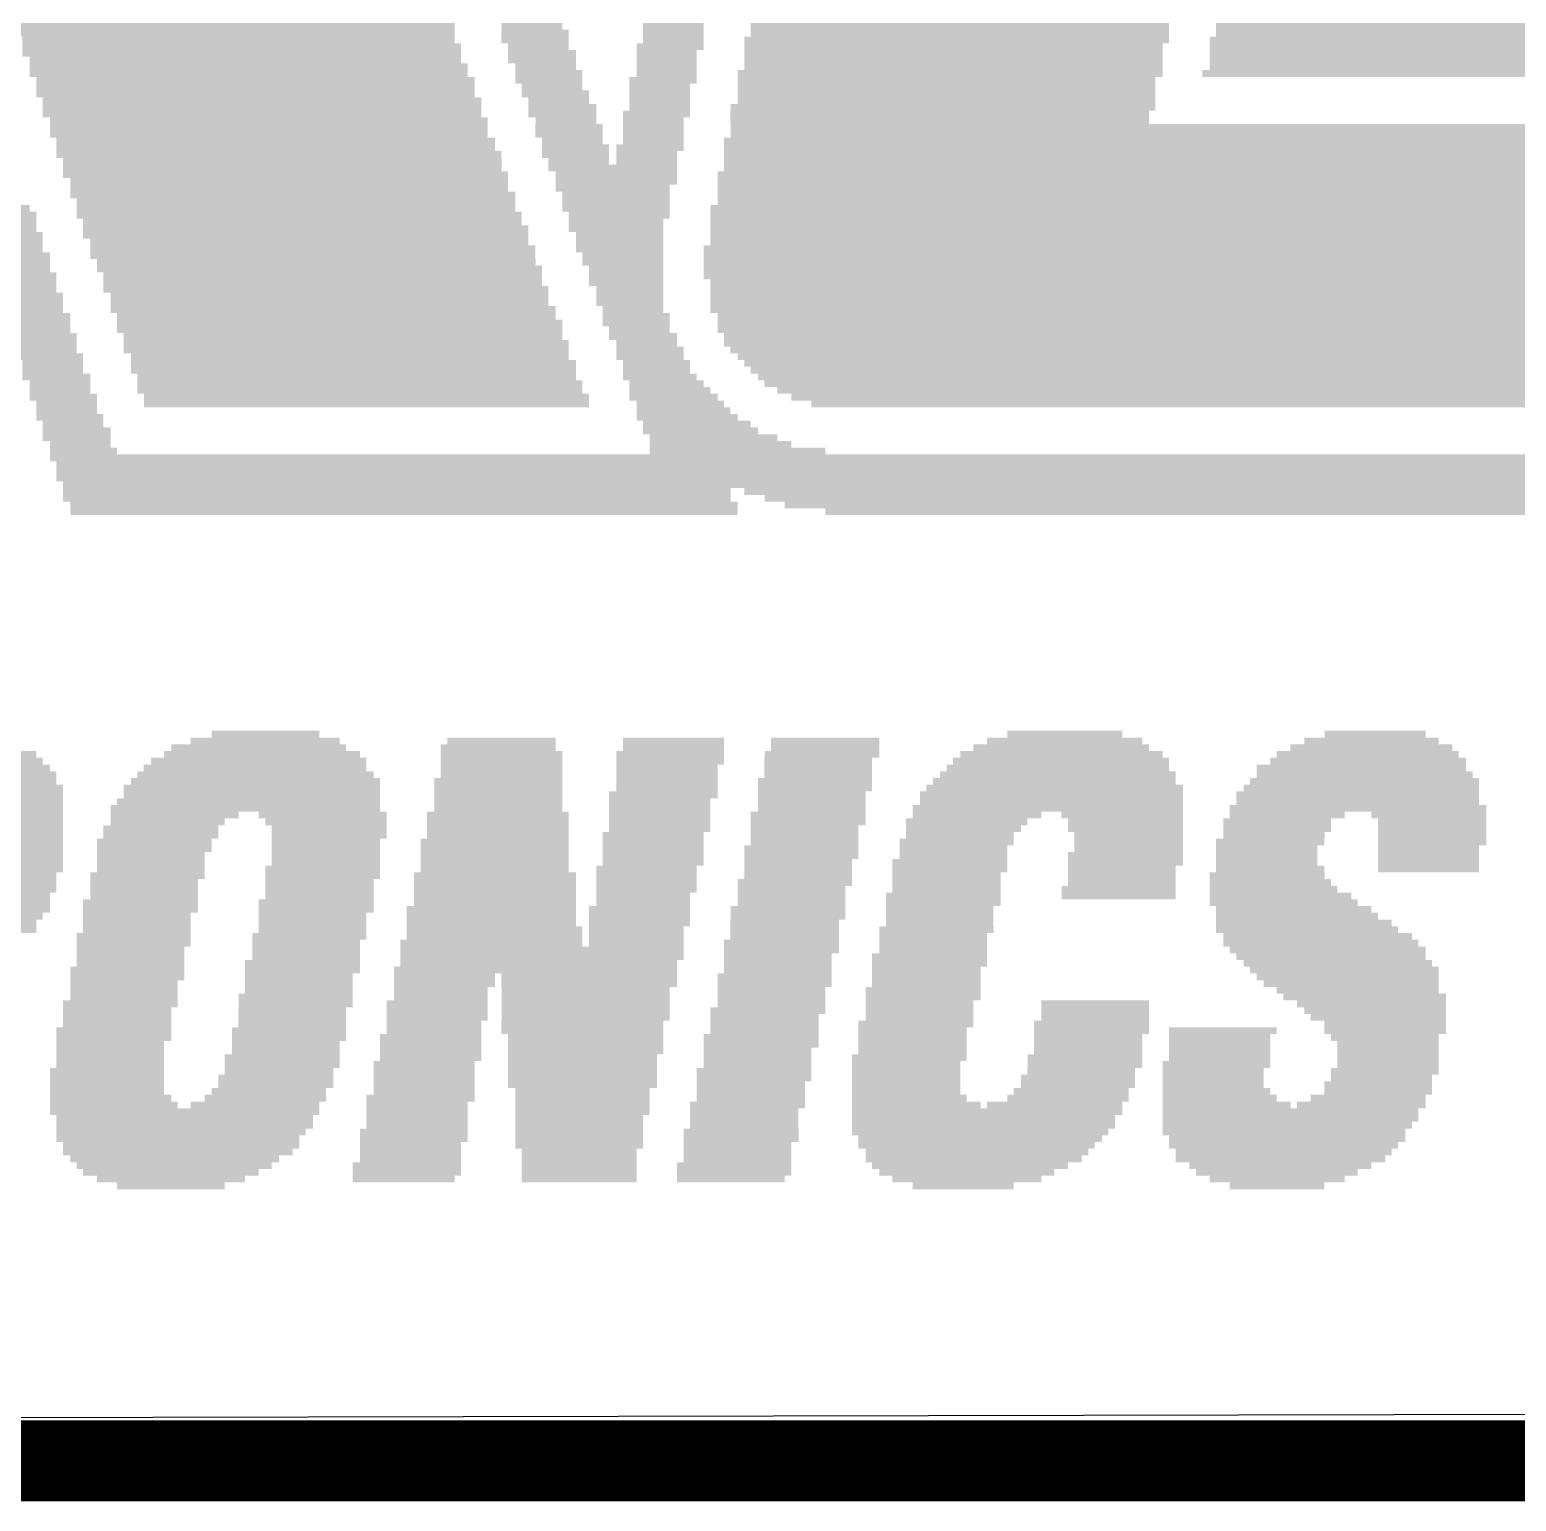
# Model space of a CAD drawing. Extents: x -59 to 59, y -28 to 22.
# Drawn here: x -29.367 to -24.702, y -28.169 to -23.548 of the extents above; entities that cross this region are included whole.
import ezdxf

# ---------------------------------------------------------------- set-up
doc = ezdxf.new("R2010")
doc.units = 0
for name, color, linetype in [('1', 12, 'CONTINUOUS'), ('16', 5, 'CONTINUOUS'), ('20', 4, 'CONTINUOUS'), ('200', 132, 'CONTINUOUS')]:
    doc.layers.add(name, color=color, linetype=linetype)

# ---------------------------------------------------------------- blocks, each defined once
blk = doc.blocks.new('RECT')
blk.add_solid([(-0.5, -0.5), (0.5, -0.5), (-0.5, 0.5), (0.5, 0.5)])

msp = doc.modelspace()

# ---------------------------------------------------------------- linework, layer by layer
at = {"layer": '1', "const_width": 0.254}
msp.add_lwpolyline([(-48.3964, -28.0416), (-17.3576, -28.0416)], dxfattribs=at)
at = {"layer": '16', "const_width": 0.254}
msp.add_lwpolyline([(-48.3964, -28.0416), (-17.3576, -28.0416)], dxfattribs=at)
at = {"layer": '20'}
msp.add_line((-46.228, -27.94), (-21.59, -27.8892), dxfattribs=at)

# ---------------------------------------------------------------- block references
at = {"layer": '200'}
for p, xscale, yscale in [((-28.7223, -23.5373), 1.3767, 0.0211), ((-28.7223, -23.5585), 1.3767, 0.0213), ((-27.7813, -23.5585), 0.2108, 0.0213), ((-27.7914, -23.5373), 0.1905, 0.0211), ((-27.3469, -23.5373), 0.1905, 0.0211), ((-27.3469, -23.5585), 0.1905, 0.0213), ((-26.4478, -23.5373), 1.3132, 0.0211), ((-26.4478, -23.5585), 1.3132, 0.0213), ((-24.4894, -23.5373), 2.3089, 0.0211), ((-24.4894, -23.5585), 2.3089, 0.0213), ((-28.7122, -23.5797), 1.3564, 0.0211), ((-28.702, -23.6008), 1.3767, 0.0211), ((-27.7813, -23.5797), 0.2108, 0.0211), ((-27.7711, -23.6008), 0.1905, 0.0211), ((-27.3571, -23.6008), 0.2108, 0.0211), ((-27.3469, -23.5797), 0.1905, 0.0211), ((-26.4681, -23.6008), 1.3132, 0.0211), ((-26.4579, -23.5797), 1.3335, 0.0211), ((-24.4996, -23.5797), 2.3292, 0.0211), ((-24.4996, -23.6008), 2.3292, 0.0211), ((-28.702, -23.622), 1.3767, 0.0213), ((-28.6906, -23.6432), 1.3538, 0.0211), ((-28.6804, -23.6643), 1.3741, 0.0211), ((-27.7597, -23.622), 0.2134, 0.0213), ((-27.7597, -23.6432), 0.2134, 0.0211), ((-27.7482, -23.6643), 0.1905, 0.0211), ((-27.3685, -23.622), 0.188, 0.0213), ((-27.3685, -23.6432), 0.188, 0.0211), ((-27.3685, -23.6643), 0.188, 0.0211), ((-26.4681, -23.622), 1.3132, 0.0213), ((-26.4681, -23.6432), 1.3132, 0.0211), ((-26.4681, -23.6643), 1.3132, 0.0211), ((-24.4996, -23.622), 2.3292, 0.0213), ((-24.511, -23.6432), 2.3063, 0.0211), ((-24.511, -23.6643), 2.3063, 0.0211), ((-28.6804, -23.6855), 1.3741, 0.0213), ((-28.6588, -23.7067), 1.3767, 0.0211), ((-27.7381, -23.6855), 0.2108, 0.0213), ((-27.7381, -23.7067), 0.2108, 0.0211), ((-27.3799, -23.7067), 0.2108, 0.0211), ((-27.3685, -23.6855), 0.188, 0.0213), ((-26.4782, -23.6855), 1.3335, 0.0213), ((-26.4897, -23.7067), 1.3106, 0.0211), ((-24.5224, -23.6855), 2.3292, 0.0213), ((-28.6588, -23.7278), 1.3767, 0.0211), ((-28.6588, -23.749), 1.3767, 0.0213), ((-27.7279, -23.7278), 0.1905, 0.0211), ((-27.7178, -23.749), 0.2108, 0.0213), ((-27.3901, -23.7278), 0.1905, 0.0211), ((-27.3901, -23.749), 0.1905, 0.0213), ((-26.4897, -23.7278), 1.3106, 0.0211), ((-26.4897, -23.749), 1.3106, 0.0213), ((-28.6385, -23.7702), 1.3767, 0.0211), ((-28.6385, -23.7913), 1.3767, 0.0211), ((-27.6962, -23.7913), 0.2134, 0.0211), ((-27.7076, -23.7702), 0.1905, 0.0211), ((-27.3901, -23.7702), 0.1905, 0.0211), ((-27.3901, -23.7913), 0.1905, 0.0211), ((-26.5011, -23.7913), 1.3335, 0.0211), ((-26.4897, -23.7702), 1.3106, 0.0211), ((-28.6385, -23.8125), 1.3767, 0.0213), ((-28.6169, -23.8337), 1.3741, 0.0211), ((-27.6962, -23.8125), 0.2134, 0.0213), ((-27.6847, -23.8337), 0.1905, 0.0211), ((-27.4002, -23.8125), 0.2108, 0.0213), ((-27.4104, -23.8337), 0.1905, 0.0211), ((-26.5113, -23.8125), 1.3132, 0.0213), ((-26.5113, -23.8337), 1.3132, 0.0211), ((-28.6169, -23.8548), 1.3741, 0.0211), ((-28.6169, -23.876), 1.3741, 0.0213), ((-28.5953, -23.8972), 1.3767, 0.0211), ((-27.6746, -23.8548), 0.2108, 0.0211), ((-27.6746, -23.876), 0.2108, 0.0213), ((-27.6644, -23.8972), 0.1905, 0.0211), ((-27.4104, -23.8548), 0.1905, 0.0211), ((-27.4104, -23.876), 0.1905, 0.0213), ((-27.4104, -23.8972), 0.1905, 0.0211), ((-25.4635, -23.8972), 3.4493, 0.0211), ((-25.4533, -23.8548), 3.429, 0.0211), ((-25.4533, -23.876), 3.429, 0.0213), ((-28.5953, -23.9183), 1.3767, 0.0211), ((-28.5852, -23.9395), 1.397, 0.0213), ((-27.6543, -23.9183), 0.2108, 0.0211), ((-27.6543, -23.9395), 0.2108, 0.0213), ((-27.4206, -23.9183), 0.2108, 0.0211), ((-27.4307, -23.9395), 0.1905, 0.0213), ((-25.4635, -23.9183), 3.4493, 0.0211), ((-25.4635, -23.9395), 3.4493, 0.0213), ((-28.575, -23.9607), 1.3767, 0.0211), ((-28.575, -23.9818), 1.3767, 0.0211), ((-27.6441, -23.9607), 0.1905, 0.0211), ((-27.5374, -23.9818), 0.4039, 0.0211), ((-27.4307, -23.9607), 0.1905, 0.0211), ((-25.4737, -23.9607), 3.429, 0.0211), ((-25.4737, -23.9818), 3.429, 0.0211), ((-28.5648, -24.003), 1.397, 0.0213), ((-28.5534, -24.0242), 1.3741, 0.0211), ((-27.526, -24.003), 0.381, 0.0213), ((-27.526, -24.0242), 0.381, 0.0211), ((-25.4838, -24.003), 3.4493, 0.0213), ((-25.4838, -24.0242), 3.4493, 0.0211), ((-28.542, -24.0665), 1.397, 0.0213), ((-28.5534, -24.0453), 1.3741, 0.0211), ((-27.5374, -24.0453), 0.3581, 0.0211), ((-27.5273, -24.0665), 0.3378, 0.0213), ((-25.494, -24.0665), 3.429, 0.0213), ((-25.4838, -24.0453), 3.4493, 0.0211), ((-29.4627, -24.1088), 0.1905, 0.0211), ((-29.4526, -24.13), 0.2108, 0.0213), ((-28.5318, -24.0877), 1.3767, 0.0211), ((-28.5318, -24.1088), 1.3767, 0.0211), ((-28.5217, -24.13), 1.397, 0.0213), ((-27.5273, -24.0877), 0.3378, 0.0211), ((-27.5273, -24.1088), 0.3378, 0.0211), ((-27.5171, -24.13), 0.3175, 0.0213), ((-25.5054, -24.1088), 3.4519, 0.0211), ((-25.5054, -24.13), 3.4519, 0.0213), ((-25.494, -24.0877), 3.429, 0.0211), ((-29.4526, -24.1512), 0.2108, 0.0211), ((-29.4424, -24.1723), 0.1905, 0.0211), ((-28.5115, -24.1512), 1.3767, 0.0211), ((-28.5013, -24.1723), 1.397, 0.0211), ((-27.5273, -24.1512), 0.2972, 0.0211), ((-27.5273, -24.1723), 0.2972, 0.0211), ((-25.5054, -24.1512), 3.4519, 0.0211), ((-25.5168, -24.1723), 3.429, 0.0211), ((-29.4322, -24.1935), 0.2108, 0.0213), ((-29.4322, -24.2147), 0.2108, 0.0211), ((-28.5013, -24.1935), 1.397, 0.0213), ((-28.4899, -24.2147), 1.3741, 0.0211), ((-27.5158, -24.1935), 0.2743, 0.0213), ((-27.5158, -24.2147), 0.2743, 0.0211), ((-25.5168, -24.1935), 3.429, 0.0213), ((-25.5168, -24.2147), 3.429, 0.0211), ((-29.4221, -24.2358), 0.1905, 0.0211), ((-29.4107, -24.257), 0.2134, 0.0213), ((-28.4785, -24.2358), 1.397, 0.0211), ((-28.4785, -24.257), 1.397, 0.0213), ((-27.5158, -24.2358), 0.2743, 0.0211), ((-27.5057, -24.257), 0.254, 0.0213), ((-25.527, -24.2358), 3.4493, 0.0211), ((-25.5372, -24.257), 3.429, 0.0213), ((-29.4107, -24.2782), 0.2134, 0.0211), ((-29.3992, -24.2993), 0.1905, 0.0211), ((-28.4582, -24.2993), 1.397, 0.0211), ((-28.4683, -24.2782), 1.3767, 0.0211), ((-27.5057, -24.2782), 0.254, 0.0211), ((-27.4955, -24.2993), 0.2337, 0.0211), ((-25.5372, -24.2782), 3.429, 0.0211), ((-25.5486, -24.2993), 3.4061, 0.0211), ((-29.3891, -24.3205), 0.2108, 0.0213), ((-29.3891, -24.3417), 0.2108, 0.0211), ((-29.3789, -24.3628), 0.1905, 0.0211), ((-28.448, -24.3205), 1.3767, 0.0213), ((-28.448, -24.3417), 1.3767, 0.0211), ((-28.4378, -24.3628), 1.397, 0.0211), ((-27.4955, -24.3205), 0.2337, 0.0213), ((-27.4955, -24.3417), 0.2337, 0.0211), ((-27.4841, -24.3628), 0.2108, 0.0211), ((-25.5486, -24.3205), 3.4061, 0.0213), ((-25.5486, -24.3417), 3.3655, 0.0211), ((-25.5486, -24.3628), 3.3655, 0.0211), ((-29.3688, -24.384), 0.2108, 0.0213), ((-29.3688, -24.4052), 0.2108, 0.0211), ((-28.4264, -24.384), 1.3741, 0.0213), ((-28.4264, -24.4052), 1.3741, 0.0211), ((-27.4841, -24.384), 0.2108, 0.0213), ((-27.4841, -24.4052), 0.2108, 0.0211), ((-25.5587, -24.384), 3.3452, 0.0213), ((-25.5689, -24.4052), 3.3249, 0.0211), ((-29.3472, -24.4475), 0.2134, 0.0213), ((-29.3586, -24.4263), 0.1905, 0.0211), ((-28.415, -24.4263), 1.397, 0.0211), ((-28.4048, -24.4475), 1.3767, 0.0213), ((-27.4739, -24.4263), 0.1905, 0.0211), ((-27.4638, -24.4475), 0.2108, 0.0213), ((-25.5689, -24.4263), 3.3249, 0.0211), ((-25.5689, -24.4475), 3.2791, 0.0213), ((-29.3357, -24.4687), 0.1905, 0.0211), ((-29.3357, -24.4898), 0.1905, 0.0211), ((-28.3947, -24.4687), 1.397, 0.0211), ((-28.3947, -24.4898), 1.397, 0.0211), ((-27.4638, -24.4687), 0.2108, 0.0211), ((-27.4536, -24.4898), 0.1905, 0.0211), ((-25.5791, -24.4687), 3.2588, 0.0211), ((-25.5892, -24.4898), 3.2385, 0.0211), ((-29.3256, -24.511), 0.2108, 0.0213), ((-29.3154, -24.5322), 0.1905, 0.0211), ((-29.3154, -24.5533), 0.1905, 0.0211), ((-28.3845, -24.511), 1.3767, 0.0213), ((-28.3743, -24.5322), 1.397, 0.0211), ((-28.3743, -24.5533), 1.397, 0.0211), ((-27.4422, -24.511), 0.2134, 0.0213), ((-27.4307, -24.5322), 0.1905, 0.0211), ((-27.4206, -24.5533), 0.2108, 0.0211), ((-25.5905, -24.511), 3.1953, 0.0213), ((-25.6007, -24.5322), 3.175, 0.0211), ((-25.6007, -24.5533), 3.1344, 0.0211), ((-29.3053, -24.5745), 0.2108, 0.0213), ((-29.2951, -24.5957), 0.1905, 0.0211), ((-28.3515, -24.5957), 1.397, 0.0211), ((-28.3629, -24.5745), 1.3741, 0.0213), ((-27.4206, -24.5745), 0.2108, 0.0213), ((-27.4002, -24.5957), 0.2108, 0.0211), ((-25.6007, -24.5745), 3.0886, 0.0213), ((-25.6007, -24.5957), 3.048, 0.0211), ((-29.2951, -24.6168), 0.1905, 0.0211), ((-29.2837, -24.638), 0.2134, 0.0213), ((-28.3515, -24.6168), 1.397, 0.0211), ((-28.3413, -24.638), 1.3767, 0.0213), ((-27.4002, -24.6168), 0.2108, 0.0211), ((-27.3901, -24.638), 0.2311, 0.0213), ((-25.6121, -24.6168), 2.9845, 0.0211), ((-25.6108, -24.638), 2.9413, 0.0213), ((-29.2722, -24.6592), 0.1905, 0.0211), ((-29.2722, -24.6803), 0.1905, 0.0211), ((-28.3312, -24.6592), 1.397, 0.0211), ((-28.3312, -24.6803), 1.397, 0.0211), ((-27.3685, -24.6592), 0.2337, 0.0211), ((-27.3583, -24.6803), 0.254, 0.0211), ((-25.6223, -24.6592), 2.8778, 0.0211), ((-25.6223, -24.6803), 2.7965, 0.0211), ((-29.2621, -24.7015), 0.2108, 0.0213), ((-29.2519, -24.7227), 0.1905, 0.0211), ((-28.3108, -24.7015), 1.397, 0.0213), ((-28.3108, -24.7227), 1.397, 0.0211), ((-27.3469, -24.7015), 0.2769, 0.0213), ((-27.3253, -24.7227), 0.2743, 0.0211), ((-25.6324, -24.7015), 2.6899, 0.0213), ((-25.6438, -24.7227), 2.54, 0.0211), ((-29.2519, -24.7438), 0.1905, 0.0211), ((-29.2417, -24.765), 0.2108, 0.0213), ((-29.2316, -24.7862), 0.1905, 0.0211), ((-27.3152, -24.7438), 0.2946, 0.0211), ((-27.3037, -24.765), 0.3175, 0.0213), ((-27.2733, -24.7862), 0.3378, 0.0211), ((-29.2202, -24.8073), 0.2134, 0.0211), ((-29.2202, -24.8285), 0.2134, 0.0213), ((-27.2618, -24.8073), 0.3607, 0.0211), ((-27.2212, -24.8285), 0.4013, 0.0213), ((-29.2087, -24.8497), 0.1905, 0.0211), ((-29.1986, -24.8708), 0.2108, 0.0211), ((-27.1463, -24.8708), 0.5512, 0.0211), ((-27.1996, -24.8497), 0.4445, 0.0211), ((-26.6167, -24.892), 5.3746, 0.0213), ((-26.6268, -24.9132), 5.3137, 0.0211), ((-26.67, -24.9555), 5.2273, 0.0213), ((-26.6484, -24.9343), 5.2705, 0.0211), ((-26.6802, -24.9767), 5.1664, 0.0211), ((-28.2156, -24.9978), 2.0955, 0.0211), ((-28.2156, -25.019), 2.0955, 0.0213), ((-25.6324, -24.9978), 2.9845, 0.0211), ((-25.6324, -25.019), 2.8575, 0.0213), ((-28.1927, -25.0402), 2.0955, 0.0211), ((-28.1927, -25.0613), 2.0955, 0.0211), ((-25.6426, -25.0402), 2.7102, 0.0211), ((-25.6426, -25.0613), 2.4562, 0.0211), ((-28.6271, -25.7598), 0.3378, 0.0211), ((-26.1188, -25.7598), 0.3607, 0.0211), ((-25.1447, -25.7598), 0.3175, 0.0211), ((-28.6487, -25.8022), 0.5486, 0.0211), ((-28.6283, -25.781), 0.4674, 0.0213), ((-27.8968, -25.8022), 0.3607, 0.0211), ((-27.8867, -25.781), 0.3404, 0.0213), ((-27.3469, -25.781), 0.3175, 0.0213), ((-27.3469, -25.8022), 0.3175, 0.0211), ((-26.8707, -25.781), 0.3404, 0.0213), ((-26.8707, -25.8022), 0.3404, 0.0211), ((-26.1303, -25.8022), 0.5512, 0.0211), ((-26.1188, -25.781), 0.4877, 0.0213), ((-25.1562, -25.8022), 0.508, 0.0211), ((-25.1562, -25.781), 0.4216, 0.0213), ((-29.718, -25.8233), 0.7417, 0.0211), ((-29.7078, -25.8445), 0.762, 0.0213), ((-28.6487, -25.8445), 0.6756, 0.0213), ((-28.6385, -25.8233), 0.6147, 0.0211), ((-27.8867, -25.8233), 0.381, 0.0211), ((-27.8867, -25.8445), 0.381, 0.0213), ((-27.3571, -25.8233), 0.3378, 0.0211), ((-27.3571, -25.8445), 0.3378, 0.0213), ((-26.8808, -25.8233), 0.3607, 0.0211), ((-26.8923, -25.8445), 0.3378, 0.0213), ((-26.1303, -25.8445), 0.6782, 0.0213), ((-26.129, -25.8233), 0.635, 0.0211), ((-25.1663, -25.8445), 0.6147, 0.0213), ((-25.1676, -25.8233), 0.5715, 0.0211), ((-29.6964, -25.8657), 0.7849, 0.0211), ((-29.6863, -25.8868), 0.8052, 0.0211), ((-28.6588, -25.8868), 0.7417, 0.0211), ((-28.6601, -25.8657), 0.6985, 0.0211), ((-27.8867, -25.8657), 0.381, 0.0211), ((-27.8867, -25.8868), 0.381, 0.0211), ((-27.3672, -25.8657), 0.3175, 0.0211), ((-27.3672, -25.8868), 0.3175, 0.0211), ((-26.8923, -25.8657), 0.3378, 0.0211), ((-26.8923, -25.8868), 0.3378, 0.0211), ((-26.1404, -25.8868), 0.7391, 0.0211), ((-26.1404, -25.8657), 0.6985, 0.0211), ((-25.1879, -25.8657), 0.6579, 0.0211), ((-25.1777, -25.8868), 0.6782, 0.0211), ((-29.6863, -25.9292), 0.8458, 0.0211), ((-29.6863, -25.9503), 0.8458, 0.0211), ((-29.6964, -25.908), 0.8255, 0.0213), ((-28.6703, -25.9292), 0.8052, 0.0211), ((-28.6703, -25.9503), 0.8052, 0.0211), ((-28.6588, -25.908), 0.7823, 0.0213), ((-27.8968, -25.908), 0.4013, 0.0213), ((-27.8968, -25.9292), 0.4013, 0.0211), ((-27.8968, -25.9503), 0.4013, 0.0211), ((-27.3787, -25.9503), 0.3404, 0.0211), ((-27.3672, -25.908), 0.3175, 0.0213), ((-27.3672, -25.9292), 0.3175, 0.0211), ((-26.9024, -25.908), 0.3581, 0.0213), ((-26.9024, -25.9292), 0.3581, 0.0211), ((-26.9126, -25.9503), 0.3378, 0.0211), ((-26.1607, -25.9503), 0.8255, 0.0211), ((-26.1506, -25.9292), 0.8052, 0.0211), ((-26.1518, -25.908), 0.762, 0.0213), ((-25.1993, -25.9503), 0.762, 0.0211), ((-25.1879, -25.9292), 0.7391, 0.0211), ((-25.1777, -25.908), 0.7188, 0.0213), ((-29.6863, -25.9715), 0.8458, 0.0213), ((-29.6863, -25.9927), 0.8458, 0.0211), ((-28.6906, -25.9927), 0.8458, 0.0211), ((-28.6804, -25.9715), 0.8255, 0.0213), ((-27.8968, -25.9715), 0.4013, 0.0213), ((-27.8968, -25.9927), 0.4013, 0.0211), ((-27.3901, -25.9715), 0.3175, 0.0213), ((-27.3901, -25.9927), 0.3175, 0.0211), ((-26.9126, -25.9715), 0.3378, 0.0213), ((-26.9126, -25.9927), 0.3378, 0.0211), ((-26.1722, -25.9927), 0.8484, 0.0211), ((-26.1607, -25.9715), 0.8255, 0.0213), ((-25.1981, -25.9927), 0.8052, 0.0211), ((-25.1993, -25.9715), 0.762, 0.0213), ((-29.6964, -26.0138), 0.8661, 0.0211), ((-29.6964, -26.035), 0.8661, 0.0213), ((-28.9128, -26.0138), 0.4013, 0.0211), ((-28.9344, -26.035), 0.3581, 0.0213), ((-28.448, -26.0138), 0.4013, 0.0211), ((-28.4378, -26.035), 0.381, 0.0213), ((-27.8981, -26.0138), 0.4445, 0.0211), ((-27.8981, -26.035), 0.4445, 0.0213), ((-27.3901, -26.0138), 0.3175, 0.0211), ((-27.3901, -26.035), 0.3175, 0.0213), ((-26.924, -26.0138), 0.3607, 0.0211), ((-26.924, -26.035), 0.3607, 0.0213), ((-26.4262, -26.035), 0.381, 0.0213), ((-26.3944, -26.0138), 0.4039, 0.0211), ((-25.9385, -26.0138), 0.381, 0.0211), ((-25.9283, -26.035), 0.3607, 0.0213), ((-25.4521, -26.035), 0.3378, 0.0213), ((-25.4203, -26.0138), 0.3607, 0.0211), ((-24.9758, -26.0138), 0.3607, 0.0211), ((-24.9657, -26.035), 0.3404, 0.0213), ((-29.4538, -26.0562), 0.381, 0.0211), ((-29.4424, -26.0773), 0.3581, 0.0211), ((-28.956, -26.0562), 0.3607, 0.0211), ((-28.956, -26.0773), 0.3607, 0.0211), ((-28.4277, -26.0562), 0.3607, 0.0211), ((-28.4277, -26.0773), 0.3607, 0.0211), ((-27.8981, -26.0562), 0.4445, 0.0211), ((-27.8981, -26.0773), 0.4445, 0.0211), ((-27.4104, -26.0773), 0.3175, 0.0211), ((-27.3901, -26.0562), 0.3175, 0.0211), ((-26.9354, -26.0562), 0.3378, 0.0211), ((-26.9354, -26.0773), 0.3378, 0.0211), ((-26.4478, -26.0773), 0.3378, 0.0211), ((-26.4363, -26.0562), 0.3607, 0.0211), ((-25.9283, -26.0562), 0.3607, 0.0211), ((-25.9182, -26.0773), 0.3404, 0.0211), ((-25.4521, -26.0562), 0.3378, 0.0211), ((-25.4622, -26.0773), 0.3175, 0.0211), ((-24.9657, -26.0562), 0.3404, 0.0211), ((-24.9657, -26.0773), 0.3404, 0.0211), ((-29.4322, -26.0985), 0.3378, 0.0213), ((-29.4322, -26.1197), 0.3378, 0.0211), ((-28.9763, -26.0985), 0.3607, 0.0213), ((-28.9763, -26.1197), 0.3607, 0.0211), ((-28.4378, -26.0985), 0.3404, 0.0213), ((-28.4378, -26.1197), 0.3404, 0.0211), ((-27.9083, -26.0985), 0.4648, 0.0213), ((-27.9083, -26.1197), 0.4648, 0.0211), ((-27.4104, -26.0985), 0.3175, 0.0213), ((-27.4104, -26.1197), 0.3175, 0.0211), ((-26.9456, -26.1197), 0.3581, 0.0211), ((-26.9354, -26.0985), 0.3378, 0.0213), ((-26.4681, -26.1197), 0.3378, 0.0211), ((-26.4579, -26.0985), 0.3581, 0.0213), ((-25.9182, -26.0985), 0.3404, 0.0213), ((-25.9182, -26.1197), 0.3404, 0.0211), ((-25.4737, -26.0985), 0.3404, 0.0213), ((-25.4851, -26.1197), 0.3175, 0.0211), ((-24.9657, -26.0985), 0.3404, 0.0213), ((-24.9771, -26.1197), 0.3175, 0.0211), ((-29.4424, -26.1832), 0.3581, 0.0211), ((-29.4322, -26.1408), 0.3378, 0.0211), ((-29.4322, -26.162), 0.3378, 0.0213), ((-28.9878, -26.1408), 0.3378, 0.0211), ((-28.9878, -26.162), 0.3378, 0.0213), ((-28.9878, -26.1832), 0.3378, 0.0211), ((-28.448, -26.1832), 0.3607, 0.0211), ((-28.4378, -26.1408), 0.3404, 0.0211), ((-28.4378, -26.162), 0.3404, 0.0213), ((-27.9083, -26.1408), 0.4648, 0.0211), ((-27.9083, -26.162), 0.4648, 0.0213), ((-27.9083, -26.1832), 0.4648, 0.0211), ((-27.432, -26.1832), 0.315, 0.0211), ((-27.4104, -26.1408), 0.3175, 0.0211), ((-27.4104, -26.162), 0.3175, 0.0213), ((-26.9558, -26.162), 0.3378, 0.0213), ((-26.9558, -26.1832), 0.3378, 0.0211), ((-26.9456, -26.1408), 0.3581, 0.0211), ((-26.4795, -26.162), 0.3607, 0.0213), ((-26.4795, -26.1832), 0.3607, 0.0211), ((-26.4681, -26.1408), 0.3378, 0.0211), ((-25.9283, -26.1408), 0.3607, 0.0211), ((-25.9283, -26.162), 0.3607, 0.0213), ((-25.9398, -26.1832), 0.3378, 0.0211), ((-25.4851, -26.1408), 0.3175, 0.0211), ((-25.4851, -26.162), 0.3175, 0.0213), ((-25.4737, -26.1832), 0.3404, 0.0211), ((-24.9771, -26.1408), 0.3175, 0.0211), ((-24.9771, -26.162), 0.3175, 0.0213), ((-24.9771, -26.1832), 0.3175, 0.0211), ((-29.4526, -26.2043), 0.3378, 0.0211), ((-29.4526, -26.2255), 0.3378, 0.0213), ((-28.9979, -26.2043), 0.3581, 0.0211), ((-29.0081, -26.2255), 0.3378, 0.0213), ((-28.448, -26.2043), 0.3607, 0.0211), ((-28.4582, -26.2255), 0.3404, 0.0213), ((-27.907, -26.2043), 0.508, 0.0211), ((-27.907, -26.2255), 0.508, 0.0213), ((-27.432, -26.2043), 0.315, 0.0211), ((-27.432, -26.2255), 0.315, 0.0213), ((-26.9659, -26.2255), 0.3581, 0.0213), ((-26.9558, -26.2043), 0.3378, 0.0211), ((-26.4897, -26.2043), 0.3404, 0.0211), ((-26.4897, -26.2255), 0.3404, 0.0213), ((-25.9398, -26.2043), 0.3378, 0.0211), ((-25.9398, -26.2255), 0.3378, 0.0213), ((-25.4737, -26.2255), 0.381, 0.0213), ((-25.4838, -26.2043), 0.3607, 0.0211), ((-29.4742, -26.2678), 0.3404, 0.0211), ((-29.4526, -26.2467), 0.3378, 0.0211), ((-29.0081, -26.2467), 0.3378, 0.0211), ((-29.0081, -26.2678), 0.3378, 0.0211), ((-28.4582, -26.2467), 0.3404, 0.0211), ((-28.4582, -26.2678), 0.3404, 0.0211), ((-27.907, -26.2467), 0.508, 0.0211), ((-27.907, -26.2678), 0.508, 0.0211), ((-27.432, -26.2467), 0.315, 0.0211), ((-27.4422, -26.2678), 0.2946, 0.0211), ((-26.9761, -26.2467), 0.3378, 0.0211), ((-26.9761, -26.2678), 0.3378, 0.0211), ((-26.4998, -26.2678), 0.3607, 0.0211), ((-26.4897, -26.2467), 0.3404, 0.0211), ((-25.9499, -26.2467), 0.3581, 0.0211), ((-25.9499, -26.2678), 0.3581, 0.0211), ((-25.4635, -26.2467), 0.4013, 0.0211), ((-25.4419, -26.2678), 0.4445, 0.0211), ((-29.4843, -26.3102), 0.3607, 0.0211), ((-29.4742, -26.289), 0.3404, 0.0213), ((-29.0195, -26.289), 0.3607, 0.0213), ((-29.0195, -26.3102), 0.3607, 0.0211), ((-28.4683, -26.289), 0.3607, 0.0213), ((-28.4683, -26.3102), 0.3607, 0.0211), ((-27.9184, -26.3102), 0.5309, 0.0211), ((-27.907, -26.289), 0.508, 0.0213), ((-27.4536, -26.3102), 0.3175, 0.0211), ((-27.4422, -26.289), 0.2946, 0.0213), ((-26.9875, -26.3102), 0.3607, 0.0211), ((-26.9761, -26.289), 0.3378, 0.0213), ((-26.4998, -26.289), 0.3607, 0.0213), ((-26.5113, -26.3102), 0.3378, 0.0211), ((-25.4318, -26.289), 0.4648, 0.0213), ((-25.4, -26.3102), 0.4877, 0.0211), ((-29.5478, -26.3525), 0.4013, 0.0213), ((-29.5059, -26.3313), 0.3581, 0.0211), ((-29.0309, -26.3313), 0.3378, 0.0211), ((-29.0309, -26.3525), 0.3378, 0.0213), ((-28.4798, -26.3313), 0.3378, 0.0211), ((-28.4798, -26.3525), 0.3378, 0.0213), ((-27.9184, -26.3313), 0.5309, 0.0211), ((-27.9184, -26.3525), 0.5309, 0.0213), ((-27.4536, -26.3313), 0.3175, 0.0211), ((-27.4536, -26.3525), 0.3175, 0.0213), ((-26.9875, -26.3313), 0.3607, 0.0211), ((-26.9977, -26.3525), 0.3404, 0.0213), ((-26.5113, -26.3313), 0.3378, 0.0211), ((-26.5113, -26.3525), 0.3378, 0.0213), ((-25.3898, -26.3313), 0.508, 0.0211), ((-25.3682, -26.3525), 0.5512, 0.0213), ((-29.7713, -26.3737), 0.8484, 0.0211), ((-29.0411, -26.3948), 0.3581, 0.0211), ((-29.0411, -26.416), 0.3581, 0.0213), ((-29.0309, -26.3737), 0.3378, 0.0211), ((-28.5001, -26.416), 0.3378, 0.0213), ((-28.4899, -26.3948), 0.3581, 0.0211), ((-28.4798, -26.3737), 0.3378, 0.0211), ((-27.9184, -26.416), 0.5715, 0.0213), ((-27.9083, -26.3737), 0.5512, 0.0211), ((-27.9083, -26.3948), 0.5512, 0.0211), ((-27.4638, -26.3737), 0.2972, 0.0211), ((-27.4638, -26.3948), 0.2972, 0.0211), ((-27.4638, -26.416), 0.2972, 0.0213), ((-27.0078, -26.416), 0.3607, 0.0213), ((-26.9977, -26.3737), 0.3404, 0.0211), ((-26.9977, -26.3948), 0.3404, 0.0211), ((-26.5214, -26.3737), 0.3581, 0.0211), ((-26.5316, -26.3948), 0.3378, 0.0211), ((-26.5316, -26.416), 0.3378, 0.0213), ((-25.3581, -26.3737), 0.5715, 0.0211), ((-25.3251, -26.3948), 0.5918, 0.0211), ((-25.3149, -26.416), 0.6121, 0.0213), ((-29.0513, -26.4372), 0.3378, 0.0211), ((-29.0513, -26.4583), 0.3378, 0.0211), ((-28.5001, -26.4372), 0.3378, 0.0211), ((-28.5001, -26.4583), 0.3378, 0.0211), ((-27.7597, -26.4372), 0.889, 0.0211), ((-27.7597, -26.4583), 0.889, 0.0211), ((-27.0078, -26.4372), 0.3607, 0.0211), ((-27.0192, -26.4583), 0.3378, 0.0211), ((-26.543, -26.4583), 0.3607, 0.0211), ((-26.5316, -26.4372), 0.3378, 0.0211), ((-25.2933, -26.4372), 0.6147, 0.0211), ((-25.2832, -26.4583), 0.5944, 0.0211), ((-29.0614, -26.5007), 0.3581, 0.0211), ((-29.0513, -26.4795), 0.3378, 0.0213), ((-28.5115, -26.4795), 0.3607, 0.0213), ((-28.5115, -26.5007), 0.3607, 0.0211), ((-27.78, -26.5007), 0.889, 0.0211), ((-27.7698, -26.4795), 0.8687, 0.0213), ((-27.0192, -26.4795), 0.3378, 0.0213), ((-27.0192, -26.5007), 0.3378, 0.0211), ((-26.5532, -26.5007), 0.3404, 0.0211), ((-26.543, -26.4795), 0.3607, 0.0213), ((-25.2616, -26.4795), 0.5918, 0.0213), ((-25.2413, -26.5007), 0.5918, 0.0211), ((-29.0716, -26.543), 0.3378, 0.0213), ((-29.0614, -26.5218), 0.3581, 0.0211), ((-28.5229, -26.5218), 0.3378, 0.0211), ((-28.5229, -26.543), 0.3378, 0.0213), ((-28.0657, -26.5218), 0.3175, 0.0211), ((-28.0657, -26.543), 0.3175, 0.0213), ((-27.6111, -26.5218), 0.5512, 0.0211), ((-27.6111, -26.543), 0.5512, 0.0213), ((-27.0294, -26.5218), 0.3581, 0.0211), ((-27.0294, -26.543), 0.3581, 0.0213), ((-26.5532, -26.5218), 0.3404, 0.0211), ((-26.5532, -26.543), 0.3404, 0.0213), ((-25.2311, -26.5218), 0.5715, 0.0211), ((-25.2197, -26.543), 0.5486, 0.0213), ((-29.083, -26.6065), 0.3607, 0.0213), ((-29.0716, -26.5642), 0.3378, 0.0211), ((-29.0716, -26.5853), 0.3378, 0.0211), ((-28.5331, -26.5853), 0.3581, 0.0211), ((-28.5331, -26.6065), 0.3581, 0.0213), ((-28.5229, -26.5642), 0.3378, 0.0211), ((-28.0886, -26.6065), 0.3175, 0.0213), ((-28.0772, -26.5642), 0.2946, 0.0211), ((-28.0772, -26.5853), 0.2946, 0.0211), ((-27.6225, -26.5642), 0.5283, 0.0211), ((-27.6225, -26.5853), 0.5283, 0.0211), ((-27.6225, -26.6065), 0.5283, 0.0213), ((-27.0396, -26.5642), 0.3378, 0.0211), ((-27.0396, -26.5853), 0.3378, 0.0211), ((-27.0396, -26.6065), 0.3378, 0.0213), ((-26.5633, -26.5642), 0.3607, 0.0211), ((-26.5633, -26.5853), 0.3607, 0.0211), ((-26.5748, -26.6065), 0.3378, 0.0213), ((-26.0236, -26.6065), 0.3378, 0.0213), ((-25.1993, -26.5642), 0.508, 0.0211), ((-25.1777, -26.5853), 0.5105, 0.0211), ((-25.1562, -26.6065), 0.4674, 0.0213), ((-29.0932, -26.6277), 0.3404, 0.0211), ((-29.0932, -26.6488), 0.3404, 0.0211), ((-28.5433, -26.6277), 0.3378, 0.0211), ((-28.5433, -26.6488), 0.3378, 0.0211), ((-28.0886, -26.6277), 0.3175, 0.0211), ((-28.0886, -26.6488), 0.3175, 0.0211), ((-27.6225, -26.6277), 0.5283, 0.0211), ((-27.6225, -26.6488), 0.5283, 0.0211), ((-27.0612, -26.6488), 0.3404, 0.0211), ((-27.051, -26.6277), 0.3607, 0.0211), ((-26.5748, -26.6277), 0.3378, 0.0211), ((-26.5748, -26.6488), 0.3378, 0.0211), ((-26.0236, -26.6277), 0.3378, 0.0211), ((-26.0236, -26.6488), 0.3378, 0.0211), ((-25.1447, -26.6277), 0.4445, 0.0211), ((-25.1346, -26.6488), 0.4242, 0.0211), ((-29.1033, -26.6912), 0.3607, 0.0211), ((-29.0932, -26.67), 0.3404, 0.0213), ((-28.5534, -26.6912), 0.3581, 0.0211), ((-28.5433, -26.67), 0.3378, 0.0213), ((-28.0988, -26.67), 0.2972, 0.0213), ((-28.0988, -26.6912), 0.2972, 0.0211), ((-27.6327, -26.67), 0.508, 0.0213), ((-27.6327, -26.6912), 0.508, 0.0211), ((-27.0612, -26.67), 0.3404, 0.0213), ((-27.0612, -26.6912), 0.3404, 0.0211), ((-26.5862, -26.67), 0.3607, 0.0213), ((-26.5963, -26.6912), 0.3404, 0.0211), ((-26.035, -26.67), 0.3607, 0.0213), ((-26.035, -26.6912), 0.3607, 0.0211), ((-25.6223, -26.6912), 0.3378, 0.0211), ((-25.113, -26.67), 0.381, 0.0213), ((-25.113, -26.6912), 0.381, 0.0211), ((-29.1033, -26.7123), 0.3607, 0.0211), ((-29.1148, -26.7335), 0.3378, 0.0213), ((-28.5534, -26.7123), 0.3581, 0.0211), ((-28.5636, -26.7335), 0.3378, 0.0213), ((-28.1089, -26.7123), 0.3175, 0.0211), ((-28.1089, -26.7335), 0.3175, 0.0213), ((-27.6225, -26.7123), 0.4877, 0.0211), ((-27.6225, -26.7335), 0.4877, 0.0213), ((-27.0713, -26.7123), 0.3607, 0.0211), ((-27.0713, -26.7335), 0.3607, 0.0213), ((-26.5963, -26.7123), 0.3404, 0.0211), ((-26.5963, -26.7335), 0.3404, 0.0213), ((-26.0452, -26.7123), 0.3404, 0.0211), ((-26.0452, -26.7335), 0.3404, 0.0213), ((-25.6324, -26.7123), 0.3175, 0.0211), ((-25.6324, -26.7335), 0.3175, 0.0213), ((-25.1143, -26.7123), 0.3378, 0.0211), ((-25.1041, -26.7335), 0.3175, 0.0213), ((-29.1148, -26.7547), 0.3378, 0.0211), ((-29.1148, -26.7758), 0.3378, 0.0211), ((-28.575, -26.7758), 0.3607, 0.0211), ((-28.5636, -26.7547), 0.3378, 0.0211), ((-28.1089, -26.7547), 0.3175, 0.0211), ((-28.1089, -26.7758), 0.3175, 0.0211), ((-27.6327, -26.7758), 0.4674, 0.0211), ((-27.6225, -26.7547), 0.4877, 0.0211), ((-27.0828, -26.7547), 0.3378, 0.0211), ((-27.0828, -26.7758), 0.3378, 0.0211), ((-26.6065, -26.7758), 0.3607, 0.0211), ((-26.5963, -26.7547), 0.3404, 0.0211), ((-26.0553, -26.7758), 0.3607, 0.0211), ((-26.0452, -26.7547), 0.3404, 0.0211), ((-25.6324, -26.7547), 0.3175, 0.0211), ((-25.6324, -26.7758), 0.3175, 0.0211), ((-25.1041, -26.7547), 0.3175, 0.0211), ((-25.1041, -26.7758), 0.3175, 0.0211), ((-29.1249, -26.8182), 0.3581, 0.0211), ((-29.1249, -26.8393), 0.3581, 0.0211), ((-29.1148, -26.797), 0.3378, 0.0213), ((-28.5953, -26.8393), 0.3607, 0.0211), ((-28.5852, -26.8182), 0.3404, 0.0211), ((-28.575, -26.797), 0.3607, 0.0213), ((-28.1292, -26.797), 0.3175, 0.0213), ((-28.1292, -26.8182), 0.3175, 0.0211), ((-28.1292, -26.8393), 0.3175, 0.0211), ((-27.6327, -26.797), 0.4674, 0.0213), ((-27.6327, -26.8182), 0.4674, 0.0211), ((-27.6327, -26.8393), 0.4674, 0.0211), ((-27.0942, -26.8182), 0.3607, 0.0211), ((-27.0942, -26.8393), 0.3607, 0.0211), ((-27.0828, -26.797), 0.3378, 0.0213), ((-26.6167, -26.797), 0.3404, 0.0213), ((-26.6167, -26.8182), 0.3404, 0.0211), ((-26.6167, -26.8393), 0.3404, 0.0211), ((-26.0769, -26.8393), 0.3581, 0.0211), ((-26.0668, -26.8182), 0.3378, 0.0211), ((-26.0553, -26.797), 0.3607, 0.0213), ((-25.6426, -26.797), 0.3378, 0.0213), ((-25.6527, -26.8182), 0.3175, 0.0211), ((-25.6527, -26.8393), 0.3175, 0.0211), ((-25.1143, -26.8182), 0.3378, 0.0211), ((-25.1244, -26.8393), 0.3175, 0.0211), ((-25.1041, -26.797), 0.3175, 0.0213), ((-29.1249, -26.8605), 0.3581, 0.0213), ((-29.1249, -26.8817), 0.3581, 0.0211), ((-28.6169, -26.8817), 0.3581, 0.0211), ((-28.5953, -26.8605), 0.3607, 0.0213), ((-28.1292, -26.8605), 0.3175, 0.0213), ((-28.1292, -26.8817), 0.3175, 0.0211), ((-27.6327, -26.8605), 0.4674, 0.0213), ((-27.6327, -26.8817), 0.4216, 0.0211), ((-27.1043, -26.8605), 0.3404, 0.0213), ((-27.1043, -26.8817), 0.3404, 0.0211), ((-26.6167, -26.8605), 0.3404, 0.0213), ((-26.6167, -26.8817), 0.3404, 0.0211), ((-26.0985, -26.8817), 0.3607, 0.0211), ((-26.0769, -26.8605), 0.3581, 0.0213), ((-25.6527, -26.8605), 0.3175, 0.0213), ((-25.6426, -26.8817), 0.3378, 0.0211), ((-25.1346, -26.8605), 0.3378, 0.0213), ((-25.1346, -26.8817), 0.3378, 0.0211), ((-29.1135, -26.9028), 0.381, 0.0211), ((-29.1033, -26.924), 0.4013, 0.0213), ((-28.6601, -26.924), 0.4039, 0.0213), ((-28.6283, -26.9028), 0.381, 0.0211), ((-28.1407, -26.9028), 0.3404, 0.0211), ((-28.1521, -26.924), 0.3175, 0.0213), ((-27.6327, -26.9028), 0.4216, 0.0211), ((-27.6327, -26.924), 0.4216, 0.0213), ((-27.1145, -26.924), 0.3607, 0.0213), ((-27.1043, -26.9028), 0.3404, 0.0211), ((-26.6065, -26.9028), 0.3607, 0.0211), ((-26.5849, -26.924), 0.4039, 0.0213), ((-26.1506, -26.924), 0.4242, 0.0213), ((-26.1087, -26.9028), 0.381, 0.0211), ((-25.6324, -26.9028), 0.3581, 0.0211), ((-25.6108, -26.924), 0.4013, 0.0213), ((-25.1879, -26.924), 0.4039, 0.0213), ((-25.1663, -26.9028), 0.3607, 0.0211), ((-28.8811, -26.9452), 0.8458, 0.0211), ((-28.8811, -26.9663), 0.8052, 0.0211), ((-28.1521, -26.9452), 0.3175, 0.0211), ((-28.1521, -26.9663), 0.3175, 0.0211), ((-27.6327, -26.9452), 0.4216, 0.0211), ((-27.6428, -26.9663), 0.4013, 0.0211), ((-27.1247, -26.9452), 0.3404, 0.0211), ((-27.1247, -26.9663), 0.3404, 0.0211), ((-26.3627, -26.9452), 0.8484, 0.0211), ((-26.3741, -26.9663), 0.8255, 0.0211), ((-25.4102, -26.9452), 0.8026, 0.0211), ((-25.4102, -26.9663), 0.8026, 0.0211), ((-28.8811, -26.9875), 0.8052, 0.0213), ((-28.8925, -27.0087), 0.7823, 0.0211), ((-28.1623, -27.0087), 0.3378, 0.0211), ((-28.1521, -26.9875), 0.3175, 0.0213), ((-27.6428, -26.9875), 0.4013, 0.0213), ((-27.6428, -27.0087), 0.4013, 0.0211), ((-27.1348, -27.0087), 0.3607, 0.0211), ((-27.1247, -26.9875), 0.3404, 0.0213), ((-26.3843, -27.0087), 0.8052, 0.0211), ((-26.3741, -26.9875), 0.8255, 0.0213), ((-25.4203, -26.9875), 0.7823, 0.0213), ((-25.4305, -27.0087), 0.762, 0.0211), ((-28.9027, -27.0298), 0.762, 0.0211), ((-28.9027, -27.0722), 0.7214, 0.0211), ((-28.8925, -27.051), 0.7417, 0.0213), ((-28.1623, -27.0298), 0.3378, 0.0211), ((-28.1724, -27.051), 0.3175, 0.0213), ((-28.1724, -27.0722), 0.3175, 0.0211), ((-27.6428, -27.0298), 0.4013, 0.0211), ((-27.6428, -27.051), 0.4013, 0.0213), ((-27.6428, -27.0722), 0.3607, 0.0211), ((-27.1463, -27.051), 0.3378, 0.0213), ((-27.1463, -27.0722), 0.3378, 0.0211), ((-27.1348, -27.0298), 0.3607, 0.0211), ((-26.3957, -27.051), 0.7417, 0.0213), ((-26.3843, -27.0298), 0.7645, 0.0211), ((-26.3944, -27.0722), 0.6985, 0.0211), ((-25.4203, -27.0298), 0.7417, 0.0211), ((-25.4318, -27.051), 0.7188, 0.0213), ((-25.4318, -27.0722), 0.6782, 0.0211), ((-28.9128, -27.0933), 0.6553, 0.0211), ((-28.9141, -27.1145), 0.6121, 0.0213), ((-28.1838, -27.1145), 0.3404, 0.0213), ((-28.1724, -27.0933), 0.3175, 0.0211), ((-27.6428, -27.0933), 0.3607, 0.0211), ((-27.6428, -27.1145), 0.3607, 0.0213), ((-27.1564, -27.1145), 0.3581, 0.0213), ((-27.1463, -27.0933), 0.3378, 0.0211), ((-26.4046, -27.0933), 0.6782, 0.0211), ((-26.416, -27.1145), 0.6147, 0.0213), ((-25.4419, -27.0933), 0.6579, 0.0211), ((-25.4419, -27.1145), 0.5715, 0.0213), ((-28.9243, -27.1357), 0.5512, 0.0211), ((-28.9243, -27.1568), 0.4648, 0.0211), ((-28.1838, -27.1357), 0.3404, 0.0211), ((-28.194, -27.1568), 0.32, 0.0211), ((-27.6428, -27.1357), 0.3607, 0.0211), ((-27.6428, -27.1568), 0.3607, 0.0211), ((-27.1564, -27.1357), 0.3581, 0.0211), ((-27.1666, -27.1568), 0.3378, 0.0211), ((-26.4262, -27.1357), 0.5486, 0.0211), ((-26.4262, -27.1568), 0.4674, 0.0211), ((-25.4533, -27.1357), 0.508, 0.0211), ((-25.4521, -27.1568), 0.4242, 0.0211), ((-28.9243, -27.178), 0.3378, 0.0213), ((-26.4376, -27.178), 0.3175, 0.0213), ((-25.4521, -27.178), 0.2972, 0.0213)]:
    msp.add_blockref('RECT', p, dxfattribs=dict(at, xscale=xscale, yscale=yscale))

doc.saveas('drawing.dxf')
